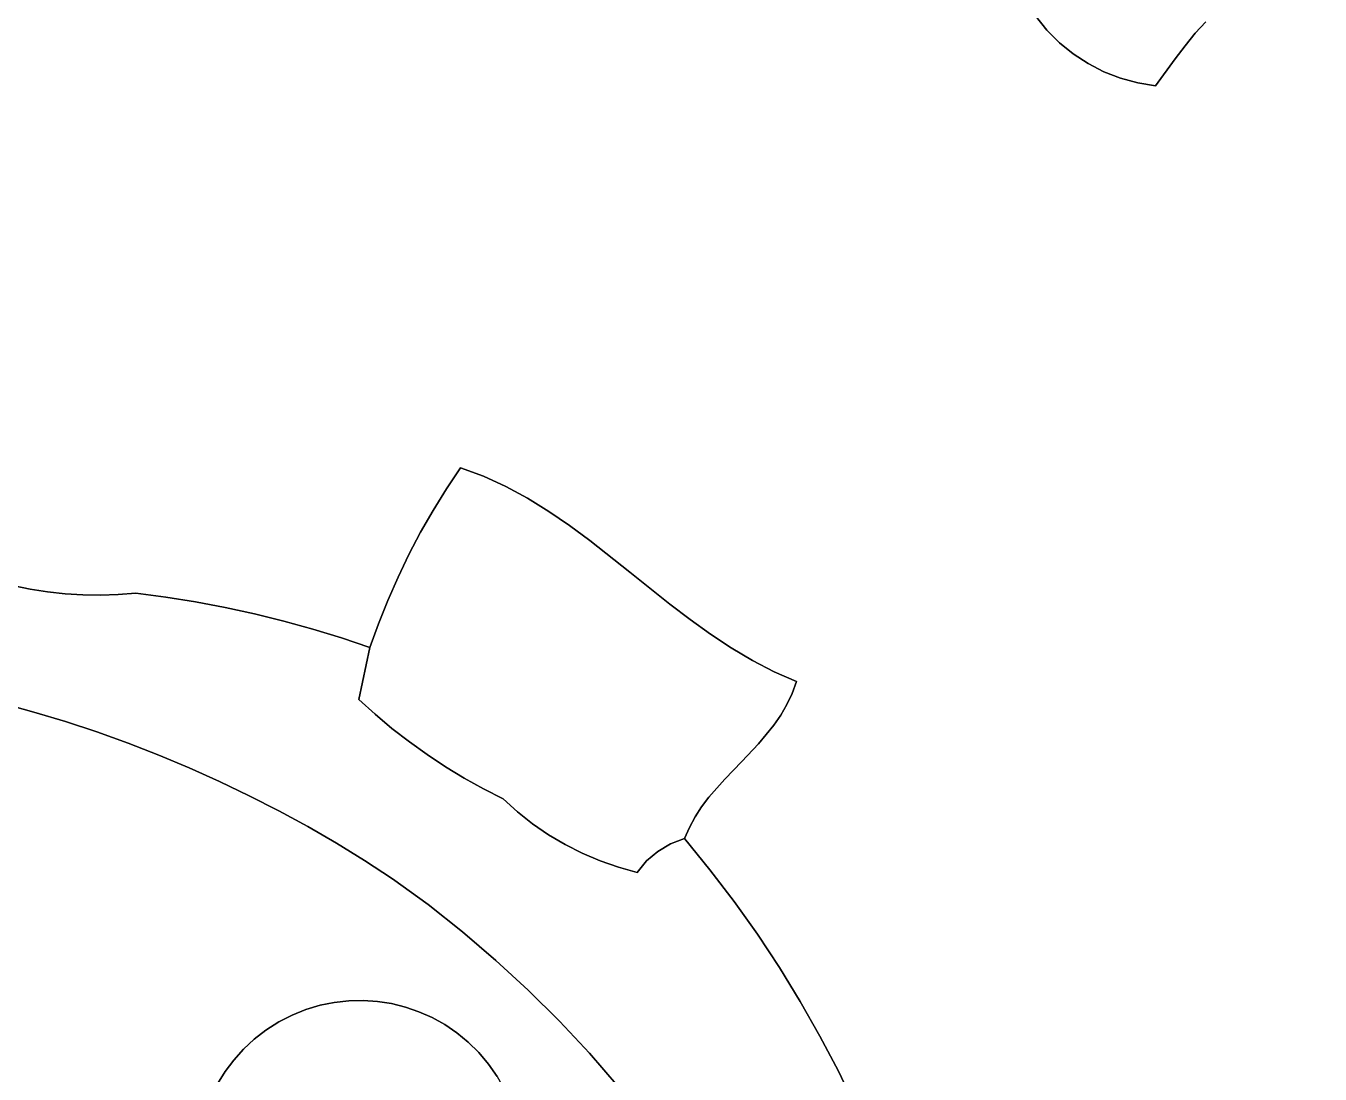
# Model space of a CAD drawing. Header units: inches. Extents: x 37.5 to 70.3, y 17.4 to 61.6.
# Drawn here: x 48.624 to 52.367, y 36.337 to 39.368 of the extents above; entities that cross this region are included whole.
import ezdxf

# ---------------------------------------------------------------- set-up
doc = ezdxf.new("R2010")
doc.units = ezdxf.units.IN
doc.layers.add('SURFACES_FOR_SKETCHUP', color=7, linetype='Continuous')

msp = doc.modelspace()

# ---------------------------------------------------------------- linework, layer by layer
at = {"layer": 'SURFACES_FOR_SKETCHUP'}
for points, invisible_edges in [([(48.597, 40.7102), (47.1792, 38.2968), (48.6472, 40.6995)], 3), ([(48.5364, 37.7619), (48.6472, 40.6995), (47.1792, 38.2968)], 11), ([(48.6472, 40.6995), (48.5364, 37.7619), (48.6978, 40.6912)], 3), ([(48.6978, 40.6912), (48.5364, 37.7619), (48.7486, 40.6855)], 3), ([(48.7486, 40.6855), (48.5364, 37.7619), (48.7998, 40.6822)], 3), ([(48.7998, 40.6822), (48.5364, 37.7619), (48.851, 40.6814)], 3), ([(48.851, 40.6814), (48.5364, 37.7619), (49.0535, 40.6644)], 11), ([(48.9429, 37.7271), (49.0535, 40.6644), (48.5364, 37.7619)], 11), ([(49.0535, 40.6644), (48.9429, 37.7271), (49.1042, 40.657)], 3), ([(49.8811, 38.0898), (49.1042, 40.657), (48.9429, 37.7271)], 11), ([(49.1042, 40.657), (49.8811, 38.0898), (49.1551, 40.6524)], 3), ([(49.1551, 40.6524), (49.8811, 38.0898), (49.2063, 40.6505)], 3), ([(49.2063, 40.6505), (49.8811, 38.0898), (49.2575, 40.6514)], 3), ([(49.2575, 40.6514), (49.8811, 38.0898), (49.8525, 40.5591)], 11), ([(49.8525, 40.5591), (49.8811, 38.0898), (49.9426, 40.5259)], 3), ([(49.9426, 40.5259), (49.8811, 38.0898), (50.0335, 40.4952)], 3), ([(50.0335, 40.4952), (49.8811, 38.0898), (50.1253, 40.467)], 3), ([(50.1253, 40.467), (49.8811, 38.0898), (50.2177, 40.4413)], 3), ([(50.2177, 40.4413), (49.8811, 38.0898), (50.3108, 40.4182)], 3), ([(50.3108, 40.4182), (49.8811, 38.0898), (51.1141, 39.7242)], 11), ([(49.9477, 38.0655), (51.1141, 39.7242), (49.8811, 38.0898)], 3), ([(50.0123, 38.036), (51.1141, 39.7242), (49.9477, 38.0655)], 3), ([(50.075, 38.0019), (51.1141, 39.7242), (50.0123, 38.036)], 3), ([(50.1363, 37.9639), (51.1141, 39.7242), (50.075, 38.0019)], 3), ([(51.1141, 39.7242), (50.1363, 37.9639), (51.5441, 39.3962)], 3), ([(51.9484, 39.2723), (52.2593, 39.4307), (51.9766, 39.3102)], 3), ([(51.9484, 39.2723), (52.6087, 38.9206), (52.2593, 39.4307)], 11), ([(51.9766, 39.3102), (52.2323, 39.4331), (52.0058, 39.3462)], 3), ([(52.2323, 39.4331), (51.9766, 39.3102), (52.2593, 39.4307)], 3), ([(52.0058, 39.3462), (52.2323, 39.4331), (52.0371, 39.3795)], 3), ([(52.2593, 39.4307), (52.6087, 38.9206), (52.2863, 39.4308)], 3), ([(52.4633, 39.3817), (52.2863, 39.4308), (52.5088, 39.3457)], 3), ([(52.5088, 39.3457), (52.2863, 39.4308), (52.6087, 38.9206)], 11), ([(50.1962, 37.9228), (51.5441, 39.3962), (50.1363, 37.9639)], 3), ([(51.5441, 39.3962), (50.1962, 37.9228), (51.5768, 39.3556)], 3), ([(51.5441, 39.3962), (51.5768, 39.3556), (52.0058, 39.3462)], 10), ([(52.0058, 39.3462), (52.0371, 39.3795), (51.5441, 39.3962)], 10), ([(50.2552, 37.8793), (51.5768, 39.3556), (50.1962, 37.9228)], 3), ([(51.6132, 39.319), (51.5768, 39.3556), (50.2552, 37.8793)], 10), ([(51.5768, 39.3556), (51.6132, 39.319), (52.0058, 39.3462)], 10), ([(51.6532, 39.2865), (52.0058, 39.3462), (51.6132, 39.319)], 3), ([(52.0058, 39.3462), (51.6532, 39.2865), (51.9766, 39.3102)], 3), ([(50.2552, 37.8793), (50.3714, 37.788), (51.6132, 39.319)], 10), ([(51.6132, 39.319), (50.3714, 37.788), (51.6532, 39.2865)], 3), ([(51.6961, 39.2584), (51.9766, 39.3102), (51.6532, 39.2865)], 3), ([(51.6961, 39.2584), (51.7418, 39.235), (51.9766, 39.3102)], 10), ([(51.9484, 39.2723), (51.9766, 39.3102), (51.7418, 39.235)], 10), ([(50.3714, 37.788), (50.487, 37.6959), (51.6532, 39.2865)], 10), ([(50.487, 37.6959), (50.5453, 37.6513), (51.6532, 39.2865)], 10), ([(51.6961, 39.2584), (51.6532, 39.2865), (50.5453, 37.6513)], 10), ([(51.7418, 39.235), (51.7897, 39.2164), (51.9484, 39.2723)], 10), ([(51.8396, 39.2028), (51.9484, 39.2723), (51.7897, 39.2164)], 3), ([(51.8396, 39.2028), (51.8911, 39.1945), (51.9484, 39.2723)], 8), ([(51.8911, 39.1945), (52.6087, 38.9206), (51.9484, 39.2723)], 3), ([(50.5453, 37.6513), (50.6042, 37.6087), (51.6961, 39.2584)], 10), ([(50.6042, 37.6087), (50.6642, 37.5688), (51.6961, 39.2584)], 10), ([(50.6642, 37.5688), (50.7254, 37.5323), (51.6961, 39.2584)], 10), ([(50.8526, 37.4724), (51.6961, 39.2584), (50.7254, 37.5323)], 11), ([(51.6961, 39.2584), (50.8526, 37.4724), (51.7418, 39.235)], 3), ([(51.7418, 39.235), (50.8526, 37.4724), (51.7897, 39.2164)], 3), ([(51.7897, 39.2164), (50.8526, 37.4724), (51.8396, 39.2028)], 3), ([(51.8396, 39.2028), (50.8526, 37.4724), (51.8911, 39.1945)], 3), ([(51.8911, 39.1945), (50.8526, 37.4724), (52.6971, 38.8256)], 11), ([(52.6087, 38.9206), (51.8911, 39.1945), (52.6971, 38.8256)], 3), ([(52.7807, 38.7266), (52.6971, 38.8256), (50.8526, 37.4724)], 10), ([(52.8596, 38.6237), (52.7807, 38.7266), (50.8526, 37.4724)], 10), ([(52.9336, 38.5172), (52.8596, 38.6237), (50.8526, 37.4724)], 10), ([(53.1936, 38.0875), (52.9336, 38.5172), (50.8526, 37.4724)], 11), ([(49.0292, 37.7158), (49.8811, 38.0898), (48.9429, 37.7271)], 3), ([(49.8811, 38.0898), (49.0292, 37.7158), (49.8406, 38.029)], 3), ([(49.9477, 38.0655), (49.8811, 38.0898), (49.8406, 38.029)], 8), ([(49.9477, 38.0655), (49.8406, 38.029), (50.0123, 38.036)], 3), ([(53.3885, 37.4761), (53.1936, 38.0875), (50.8526, 37.4724)], 10), ([(49.1152, 37.702), (49.8406, 38.029), (49.0292, 37.7158)], 3), ([(49.8406, 38.029), (49.1152, 37.702), (49.8023, 37.9668)], 3), ([(49.8406, 38.029), (49.8023, 37.9668), (50.0123, 38.036)], 10), ([(50.075, 38.0019), (50.0123, 38.036), (49.8023, 37.9668)], 10), ([(49.8023, 37.9668), (49.7661, 37.9035), (50.075, 38.0019)], 10), ([(50.1363, 37.9639), (50.075, 38.0019), (49.7661, 37.9035)], 10), ([(49.2006, 37.6859), (49.8023, 37.9668), (49.1152, 37.702)], 3), ([(49.8023, 37.9668), (49.2006, 37.6859), (49.7661, 37.9035)], 3), ([(50.1962, 37.9228), (50.1363, 37.9639), (49.7323, 37.8389)], 10), ([(49.7661, 37.9035), (49.7323, 37.8389), (50.1363, 37.9639)], 10), ([(49.7323, 37.8389), (49.7006, 37.7732), (50.1962, 37.9228)], 10), ([(50.2552, 37.8793), (50.1962, 37.9228), (49.7006, 37.7732)], 10), ([(49.2856, 37.6674), (49.7661, 37.9035), (49.2006, 37.6859)], 3), ([(49.7661, 37.9035), (49.2856, 37.6674), (49.7323, 37.8389)], 3), ([(49.8379, 37.2256), (50.2552, 37.8793), (49.6713, 37.7064)], 11), ([(49.7006, 37.7732), (49.6713, 37.7064), (50.2552, 37.8793)], 10), ([(49.8922, 37.1925), (50.2552, 37.8793), (49.8379, 37.2256)], 3), ([(50.2552, 37.8793), (49.8922, 37.1925), (50.3714, 37.788)], 3), ([(49.37, 37.6466), (49.7323, 37.8389), (49.2856, 37.6674)], 3), ([(49.7323, 37.8389), (49.37, 37.6466), (49.7006, 37.7732)], 3), ([(49.4539, 37.6233), (49.7006, 37.7732), (49.37, 37.6466)], 3), ([(49.7006, 37.7732), (49.4539, 37.6233), (49.6713, 37.7064)], 3), ([(49.9476, 37.1615), (50.3714, 37.788), (49.8922, 37.1925)], 3), ([(50.0043, 37.1325), (50.3714, 37.788), (49.9476, 37.1615)], 3), ([(50.487, 37.6959), (50.3714, 37.788), (50.0043, 37.1325)], 10), ([(48.5364, 37.7619), (48.5862, 37.7493), (48.6871, 37.7312)], 10), ([(48.738, 37.7256), (48.5364, 37.7619), (48.6871, 37.7312)], 3), ([(48.5364, 37.7619), (48.738, 37.7256), (48.9429, 37.7271)], 11), ([(48.6365, 37.7391), (48.5862, 37.7493), (48.5552, 37.4089)], 10), ([(48.6871, 37.7312), (48.6365, 37.7391), (48.5552, 37.4089)], 10), ([(48.6475, 37.3836), (48.6871, 37.7312), (48.5552, 37.4089)], 3), ([(48.6365, 37.7391), (48.6871, 37.7312), (48.5862, 37.7493)], 2), ([(48.738, 37.7256), (48.6871, 37.7312), (48.6475, 37.3836)], 10), ([(48.738, 37.7256), (48.7892, 37.7225), (48.9429, 37.7271)], 10), ([(48.9429, 37.7271), (48.7892, 37.7225), (48.8917, 37.7232)], 3), ([(48.9198, 37.2937), (48.9429, 37.7271), (48.8299, 37.326)], 3), ([(48.8917, 37.7232), (48.8299, 37.326), (48.9429, 37.7271)], 3), ([(49.0292, 37.7158), (48.9429, 37.7271), (48.9198, 37.2937)], 10), ([(48.7391, 37.356), (48.738, 37.7256), (48.6475, 37.3836)], 3), ([(48.738, 37.7256), (48.7391, 37.356), (48.7892, 37.7225)], 3), ([(48.7892, 37.7225), (48.7391, 37.356), (48.8404, 37.7216)], 3), ([(48.8299, 37.326), (48.8404, 37.7216), (48.7391, 37.356)], 3), ([(48.8404, 37.7216), (48.8917, 37.7232), (48.7892, 37.7225)], 2), ([(48.8404, 37.7216), (48.8299, 37.326), (48.8917, 37.7232)], 3), ([(49.0292, 37.7158), (48.9198, 37.2937), (49.1152, 37.702)], 3), ([(49.0089, 37.2591), (49.1152, 37.702), (48.9198, 37.2937)], 3), ([(49.1152, 37.702), (49.0089, 37.2591), (49.2006, 37.6859)], 3), ([(49.5371, 37.5978), (49.6713, 37.7064), (49.4539, 37.6233)], 3), ([(49.5371, 37.5978), (49.6442, 37.6386), (49.6713, 37.7064)], 9), ([(49.6713, 37.7064), (49.6442, 37.6386), (49.785, 37.2606)], 10), ([(49.785, 37.2606), (49.8379, 37.2256), (49.6713, 37.7064)], 10), ([(50.0043, 37.1325), (50.0459, 37.0949), (50.487, 37.6959)], 10), ([(50.5453, 37.6513), (50.487, 37.6959), (50.0459, 37.0949)], 10), ([(49.097, 37.2222), (49.2006, 37.6859), (49.0089, 37.2591)], 3), ([(49.2006, 37.6859), (49.097, 37.2222), (49.2856, 37.6674)], 3), ([(49.1842, 37.1831), (49.2856, 37.6674), (49.097, 37.2222)], 3), ([(49.2856, 37.6674), (49.1842, 37.1831), (49.37, 37.6466)], 3), ([(49.587, 37.4197), (49.37, 37.6466), (49.1842, 37.1831)], 11), ([(49.37, 37.6466), (49.587, 37.4197), (49.4539, 37.6233)], 3), ([(49.5371, 37.5978), (49.4539, 37.6233), (49.587, 37.4197)], 10), ([(49.5371, 37.5978), (49.6195, 37.5699), (49.6442, 37.6386)], 8), ([(49.6442, 37.6386), (49.6195, 37.5699), (49.7334, 37.2976)], 10), ([(49.7334, 37.2976), (49.785, 37.2606), (49.6442, 37.6386)], 10), ([(50.0459, 37.0949), (50.0899, 37.0603), (50.5453, 37.6513)], 10), ([(50.5453, 37.6513), (50.0899, 37.0603), (50.5996, 37.1375)], 11), ([(50.5996, 37.1375), (50.6457, 37.1898), (50.5453, 37.6513)], 10), ([(50.6042, 37.6087), (50.5453, 37.6513), (50.6457, 37.1898)], 10), ([(49.587, 37.4197), (49.6195, 37.5699), (49.5371, 37.5978)], 8), ([(50.6457, 37.1898), (50.6947, 37.2403), (50.6042, 37.6087)], 10), ([(50.6642, 37.5688), (50.6042, 37.6087), (50.6947, 37.2403)], 10), ([(49.587, 37.4197), (49.6343, 37.3772), (49.6195, 37.5699)], 2), ([(49.6343, 37.3772), (49.6831, 37.3364), (49.6195, 37.5699)], 10), ([(49.7334, 37.2976), (49.6195, 37.5699), (49.6831, 37.3364)], 3), ([(50.6947, 37.2403), (50.7432, 37.2913), (50.6642, 37.5688)], 10), ([(50.7254, 37.5323), (50.6642, 37.5688), (50.7432, 37.2913)], 10), ([(50.7254, 37.5323), (50.7881, 37.4999), (50.8526, 37.4724)], 8), ([(50.7432, 37.2913), (50.7879, 37.3454), (50.7254, 37.5323)], 10), ([(50.7879, 37.3454), (50.8078, 37.3743), (50.7254, 37.5323)], 10), ([(50.7881, 37.4999), (50.7254, 37.5323), (50.8078, 37.3743)], 10), ([(50.8406, 37.4376), (50.8526, 37.4724), (50.7881, 37.4999)], 8), ([(50.8078, 37.3743), (50.8255, 37.405), (50.7881, 37.4999)], 10), ([(50.8406, 37.4376), (50.7881, 37.4999), (50.8255, 37.405)], 3), ([(50.8406, 37.4376), (50.9208, 36.4469), (50.8526, 37.4724)], 3), ([(50.8526, 37.4724), (50.9208, 36.4469), (53.3885, 37.4761)], 11), ([(50.9742, 36.3449), (53.3885, 37.4761), (50.9208, 36.4469)], 3), ([(51.0241, 36.2412), (53.3885, 37.4761), (50.9742, 36.3449)], 3), ([(51.0705, 36.1358), (53.3885, 37.4761), (51.0241, 36.2412)], 3), ([(51.0705, 36.1358), (51.1133, 36.029), (53.3885, 37.4761)], 10), ([(51.1133, 36.029), (51.1525, 35.9206), (53.3885, 37.4761)], 10), ([(53.7459, 36.9621), (53.3885, 37.4761), (51.1525, 35.9206)], 11), ([(50.8255, 37.405), (50.8639, 36.547), (50.8406, 37.4376)], 3), ([(50.9208, 36.4469), (50.8406, 37.4376), (50.8639, 36.547)], 3), ([(48.6475, 37.3836), (48.5552, 37.4089), (48.2438, 36.4714)], 10), ([(49.1842, 37.1831), (49.2704, 37.1417), (49.587, 37.4197)], 10), ([(49.2704, 37.1417), (49.3555, 37.0981), (49.587, 37.4197)], 10), ([(49.6343, 37.3772), (49.587, 37.4197), (49.3555, 37.0981)], 10), ([(50.8078, 37.3743), (50.8037, 36.6453), (50.8255, 37.405)], 3), ([(50.8639, 36.547), (50.8255, 37.405), (50.8037, 36.6453)], 3), ([(48.7391, 37.356), (48.6475, 37.3836), (48.2438, 36.4714)], 10), ([(48.2438, 36.4714), (48.3887, 36.3876), (48.7391, 37.356)], 10), ([(48.8299, 37.326), (48.7391, 37.356), (48.3887, 36.3876)], 10), ([(49.3555, 37.0981), (49.4395, 37.0522), (49.6343, 37.3772)], 10), ([(49.6831, 37.3364), (49.6343, 37.3772), (49.4395, 37.0522)], 10), ([(50.7879, 37.3454), (50.8037, 36.6453), (50.8078, 37.3743)], 3), ([(48.9198, 37.2937), (48.8299, 37.326), (48.3887, 36.3876)], 10), ([(49.4395, 37.0522), (49.5224, 37.0042), (49.6831, 37.3364)], 10), ([(49.7334, 37.2976), (49.6831, 37.3364), (49.5224, 37.0042)], 10), ([(50.7432, 37.2913), (50.74, 36.7416), (50.7879, 37.3454)], 3), ([(50.8037, 36.6453), (50.7879, 37.3454), (50.74, 36.7416)], 3), ([(48.3887, 36.3876), (48.5299, 36.2978), (48.9198, 37.2937)], 10), ([(49.0089, 37.2591), (48.9198, 37.2937), (48.5299, 36.2978)], 10), ([(49.7334, 37.2976), (49.5224, 37.0042), (49.785, 37.2606)], 3), ([(50.6947, 37.2403), (50.6731, 36.8358), (50.7432, 37.2913)], 3), ([(50.74, 36.7416), (50.7432, 37.2913), (50.6731, 36.8358)], 3), ([(48.5299, 36.2978), (49.2255, 36.3775), (49.0089, 37.2591)], 11), ([(49.2536, 36.4089), (49.0089, 37.2591), (49.2255, 36.3775)], 3), ([(49.0089, 37.2591), (49.2536, 36.4089), (49.097, 37.2222)], 3), ([(49.6041, 36.954), (49.785, 37.2606), (49.5224, 37.0042)], 3), ([(49.785, 37.2606), (49.6041, 36.954), (49.8379, 37.2256)], 3), ([(50.6947, 37.2403), (50.6457, 37.1898), (50.6731, 36.8358)], 10), ([(49.2847, 36.4378), (49.097, 37.2222), (49.2536, 36.4089)], 3), ([(49.097, 37.2222), (49.2847, 36.4378), (49.1842, 37.1831)], 3), ([(49.6845, 36.9017), (49.8379, 37.2256), (49.6041, 36.954)], 3), ([(49.8379, 37.2256), (49.6845, 36.9017), (49.8922, 37.1925)], 3), ([(49.3187, 36.4642), (49.1842, 37.1831), (49.2847, 36.4378)], 3), ([(49.1842, 37.1831), (49.3187, 36.4642), (49.2704, 37.1417)], 3), ([(49.8922, 37.1925), (49.6845, 36.9017), (49.9476, 37.1615)], 3), ([(50.5996, 37.1375), (50.6028, 36.9278), (50.6457, 37.1898)], 3), ([(50.6731, 36.8358), (50.6457, 37.1898), (50.6028, 36.9278)], 3), ([(49.3556, 36.4876), (49.2704, 37.1417), (49.3187, 36.4642)], 3), ([(49.2704, 37.1417), (49.3556, 36.4876), (49.3555, 37.0981)], 3), ([(49.7874, 36.8267), (49.9476, 37.1615), (49.6845, 36.9017)], 3), ([(49.9476, 37.1615), (49.7874, 36.8267), (50.0043, 37.1325)], 3), ([(50.0043, 37.1325), (49.7874, 36.8267), (50.0459, 37.0949)], 3), ([(50.5996, 37.1375), (50.0899, 37.0603), (50.5786, 37.1099)], 3), ([(50.5996, 37.1375), (50.5786, 37.1099), (50.6028, 36.9278)], 10), ([(49.3555, 37.0981), (49.3945, 36.5076), (49.4395, 37.0522)], 3), ([(49.3945, 36.5076), (49.3555, 37.0981), (49.3556, 36.4876)], 3), ([(49.8872, 36.748), (50.0459, 37.0949), (49.7874, 36.8267)], 3), ([(50.0459, 37.0949), (49.8872, 36.748), (50.0899, 37.0603)], 3), ([(50.1359, 37.0287), (50.5786, 37.1099), (50.0899, 37.0603)], 3), ([(50.1359, 37.0287), (50.1839, 37.0003), (50.5786, 37.1099)], 10), ([(50.5597, 37.0809), (50.5786, 37.1099), (50.1839, 37.0003)], 10), ([(50.5786, 37.1099), (50.5597, 37.0809), (50.6028, 36.9278)], 10), ([(50.0899, 37.0603), (49.8872, 36.748), (50.1359, 37.0287)], 3), ([(50.1839, 37.0003), (50.2336, 36.9752), (50.5597, 37.0809)], 10), ([(50.2336, 36.9752), (50.4522, 36.9807), (50.5597, 37.0809)], 11), ([(50.489, 37.0024), (50.5597, 37.0809), (50.4522, 36.9807)], 3), ([(50.489, 37.0024), (50.5431, 37.0502), (50.5597, 37.0809)], 9), ([(50.5431, 37.0502), (50.6028, 36.9278), (50.5597, 37.0809)], 3), ([(49.4344, 36.5236), (49.4395, 37.0522), (49.3945, 36.5076)], 3), ([(49.4395, 37.0522), (49.4344, 36.5236), (49.5224, 37.0042)], 3), ([(49.9839, 36.6656), (50.1359, 37.0287), (49.8872, 36.748)], 3), ([(50.1359, 37.0287), (49.9839, 36.6656), (50.1839, 37.0003)], 3), ([(50.489, 37.0024), (50.5293, 37.0175), (50.5431, 37.0502)], 8), ([(50.5293, 37.0175), (50.489, 37.0024), (50.6028, 36.9278)], 2), ([(50.5431, 37.0502), (50.5293, 37.0175), (50.6028, 36.9278)], 8), ([(49.4752, 36.5358), (49.5224, 37.0042), (49.4344, 36.5236)], 3), ([(49.5224, 37.0042), (49.4752, 36.5358), (49.6041, 36.954)], 3), ([(50.1839, 37.0003), (49.9839, 36.6656), (50.2336, 36.9752)], 3), ([(50.2336, 36.9752), (50.285, 36.9533), (50.4522, 36.9807)], 10), ([(50.4522, 36.9807), (50.285, 36.9533), (50.4196, 36.9531)], 3), ([(50.4522, 36.9807), (50.4196, 36.9531), (50.6028, 36.9278)], 10), ([(50.4522, 36.9807), (50.6028, 36.9278), (50.489, 37.0024)], 3), ([(49.5164, 36.5442), (49.6041, 36.954), (49.4752, 36.5358)], 3), ([(49.558, 36.5488), (49.6041, 36.954), (49.5164, 36.5442)], 3), ([(49.6041, 36.954), (49.558, 36.5488), (49.6845, 36.9017)], 3), ([(50.0773, 36.5795), (50.2336, 36.9752), (49.9839, 36.6656)], 3), ([(50.2336, 36.9752), (50.0773, 36.5795), (50.285, 36.9533)], 3), ([(50.285, 36.9533), (50.0773, 36.5795), (50.3378, 36.9349)], 3), ([(50.3378, 36.9349), (50.4196, 36.9531), (50.285, 36.9533)], 3), ([(50.3378, 36.9349), (50.3919, 36.9201), (50.4196, 36.9531)], 8), ([(50.3919, 36.9201), (50.6028, 36.9278), (50.4196, 36.9531)], 3), ([(52.0614, 35.062), (53.7459, 36.9621), (51.1525, 35.9206)], 11), ([(52.2595, 35.005), (53.7459, 36.9621), (52.0614, 35.062)], 3), ([(53.5585, 35.2955), (53.7459, 36.9621), (52.2595, 35.005)], 11), ([(50.1673, 36.49), (50.3378, 36.9349), (50.0773, 36.5795)], 3), ([(50.3378, 36.9349), (50.1673, 36.49), (50.3919, 36.9201)], 3), ([(50.2539, 36.397), (50.3919, 36.9201), (50.1673, 36.49)], 3), ([(50.3919, 36.9201), (50.2539, 36.397), (50.6731, 36.8358)], 11), ([(50.6028, 36.9278), (50.3919, 36.9201), (50.6731, 36.8358)], 3), ([(49.5995, 36.5496), (49.6845, 36.9017), (49.558, 36.5488)], 3), ([(49.6409, 36.5469), (49.6845, 36.9017), (49.5995, 36.5496)], 3), ([(49.6845, 36.9017), (49.6409, 36.5469), (49.7874, 36.8267)], 3), ([(50.74, 36.7416), (50.6731, 36.8358), (50.2539, 36.397)], 10), ([(49.6818, 36.5405), (49.7874, 36.8267), (49.6409, 36.5469)], 3), ([(49.6818, 36.5405), (49.722, 36.5305), (49.7874, 36.8267)], 10), ([(49.8872, 36.748), (49.7874, 36.8267), (49.722, 36.5305)], 10), ([(49.722, 36.5305), (49.7612, 36.5171), (49.8872, 36.748)], 10), ([(49.7612, 36.5171), (49.7992, 36.5001), (49.8872, 36.748)], 10), ([(49.9839, 36.6656), (49.8872, 36.748), (49.7992, 36.5001)], 10), ([(50.2539, 36.397), (50.3369, 36.3007), (50.74, 36.7416)], 10), ([(50.8037, 36.6453), (50.74, 36.7416), (50.3369, 36.3007)], 10), ([(49.7992, 36.5001), (49.8357, 36.4798), (49.9839, 36.6656)], 10), ([(49.8357, 36.4798), (49.8705, 36.4561), (49.9839, 36.6656)], 10), ([(50.0773, 36.5795), (49.9839, 36.6656), (49.8705, 36.4561)], 10), ([(50.8639, 36.547), (50.8037, 36.6453), (50.3369, 36.3007)], 10), ([(50.0773, 36.5795), (49.8705, 36.4561), (49.9033, 36.4291)], 9), ([(50.0773, 36.5795), (49.9033, 36.4291), (49.9339, 36.3988)], 9), ([(50.0773, 36.5795), (49.9339, 36.3988), (49.962, 36.3654)], 9), ([(50.0773, 36.5795), (49.962, 36.3654), (50.1673, 36.49)], 3), ([(49.6409, 36.5469), (49.3556, 36.4876), (49.6818, 36.5405)], 3), ([(49.3556, 36.4876), (49.6409, 36.5469), (49.3945, 36.5076)], 3), ([(49.6818, 36.5405), (49.3556, 36.4876), (50.0575, 36.049)], 11), ([(49.5995, 36.5496), (49.3945, 36.5076), (49.6409, 36.5469)], 3), ([(49.558, 36.5488), (49.3945, 36.5076), (49.5995, 36.5496)], 3), ([(49.3945, 36.5076), (49.558, 36.5488), (49.4344, 36.5236)], 3), ([(49.5164, 36.5442), (49.4344, 36.5236), (49.558, 36.5488)], 3), ([(49.5164, 36.5442), (49.4752, 36.5358), (49.4344, 36.5236)], 8), ([(49.6818, 36.5405), (49.962, 36.3654), (49.722, 36.5305)], 3), ([(49.962, 36.3654), (49.6818, 36.5405), (50.0575, 36.049)], 11), ([(49.722, 36.5305), (49.9339, 36.3988), (49.7612, 36.5171)], 3), ([(49.9339, 36.3988), (49.722, 36.5305), (49.962, 36.3654)], 3), ([(50.3369, 36.3007), (50.4162, 36.2012), (50.8639, 36.547)], 10), ([(50.9208, 36.4469), (50.8639, 36.547), (50.4162, 36.2012)], 10), ([(49.7612, 36.5171), (49.9339, 36.3988), (49.7992, 36.5001)], 3), ([(49.8357, 36.4798), (49.7992, 36.5001), (49.9033, 36.4291)], 10), ([(49.9339, 36.3988), (49.9033, 36.4291), (49.7992, 36.5001)], 10), ([(49.145, 36.233), (49.1543, 35.9027), (49.3556, 36.4876)], 11), ([(49.145, 36.233), (49.3556, 36.4876), (49.1602, 36.2715)], 3), ([(49.1543, 35.9027), (49.921, 35.7481), (49.3556, 36.4876)], 11), ([(49.3187, 36.4642), (49.1602, 36.2715), (49.3556, 36.4876)], 3), ([(49.1602, 36.2715), (49.3187, 36.4642), (49.1787, 36.3086)], 3), ([(49.1787, 36.3086), (49.3187, 36.4642), (49.2005, 36.344)], 3), ([(49.3187, 36.4642), (49.2847, 36.4378), (49.2005, 36.344)], 10), ([(50.0575, 36.049), (49.3556, 36.4876), (49.921, 35.7481)], 11), ([(49.9033, 36.4291), (49.8705, 36.4561), (49.8357, 36.4798)], 8), ([(49.9869, 36.3295), (50.1673, 36.49), (49.962, 36.3654)], 3), ([(50.0081, 36.292), (50.1673, 36.49), (49.9869, 36.3295)], 3), ([(50.1673, 36.49), (50.0081, 36.292), (50.2539, 36.397)], 3), ([(49.2255, 36.3775), (49.2005, 36.344), (49.2847, 36.4378)], 10), ([(49.2847, 36.4378), (49.2536, 36.4089), (49.2255, 36.3775)], 8), ([(50.9742, 36.3449), (50.9208, 36.4469), (50.4162, 36.2012)], 10), ([(50.0256, 36.2533), (50.2539, 36.397), (50.0081, 36.292)], 3), ([(50.0393, 36.2135), (50.2539, 36.397), (50.0256, 36.2533)], 3), ([(50.2539, 36.397), (50.0393, 36.2135), (50.3369, 36.3007)], 3), ([(49.2255, 36.3775), (48.5299, 36.2978), (49.2005, 36.344)], 3), ([(48.6671, 36.2021), (49.2005, 36.344), (48.5299, 36.2978)], 3), ([(49.2005, 36.344), (48.6671, 36.2021), (49.1787, 36.3086)], 3), ([(50.0584, 36.0904), (49.962, 36.3654), (50.0575, 36.049)], 3), ([(49.962, 36.3654), (50.0584, 36.0904), (49.9869, 36.3295)], 3), ([(51.0241, 36.2412), (50.9742, 36.3449), (50.4162, 36.2012)], 10)]:
    msp.add_3dface(points, dxfattribs=dict(at, invisible_edges=invisible_edges))

doc.saveas('drawing.dxf')
